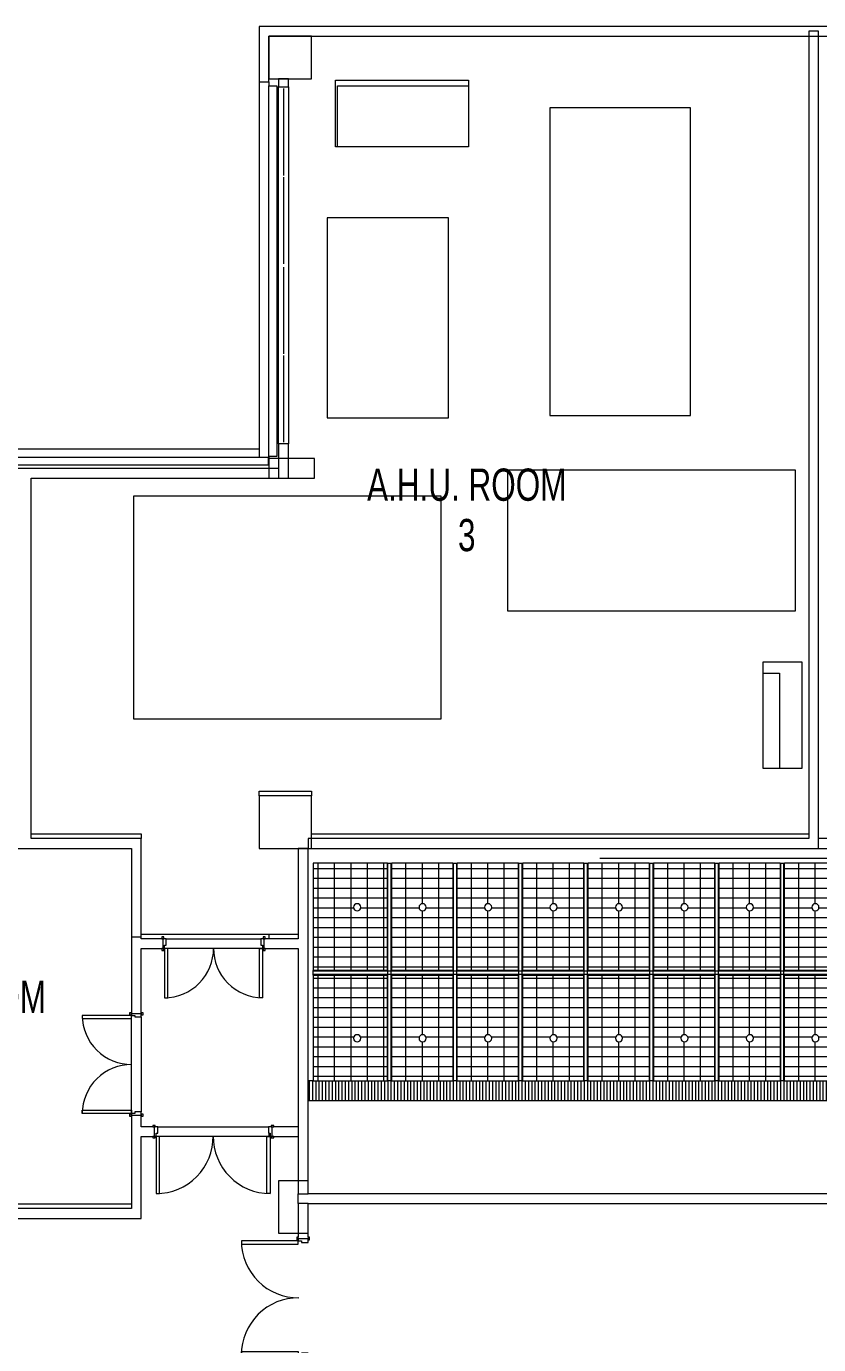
# Model space of a CAD drawing. Header units: millimetres. Extents: x 35540 to 832230, y -10956 to 416550.
# Drawn here: x 208280 to 220385, y 32030 to 52157 of the extents above; entities that cross this region are included whole.
import ezdxf

# ---------------------------------------------------------------- set-up
doc = ezdxf.new("R2010")
doc.units = ezdxf.units.MM
for name, color, linetype, lineweight in [('A-AREA-IDEN', 2, 'Continuous', 15), ('A-CLNG', 13, 'Continuous', 5), ('A-CLNG-PATT', 13, 'Continuous', 5), ('A-DOOR', 31, 'Continuous', 5), ('A-DOOR-FRAM', 31, 'Continuous', 15), ('A-FLOR', 192, 'Continuous', 5), ('A-GLAZ', 151, 'Continuous', 5), ('A-GLAZ-CURT', 52, 'Continuous', 5), ('A-GLAZ-CWMG', 51, 'Continuous', 5), ('A-WALL', 113, 'Continuous', 5), ('S-BEAM', 12, 'Continuous', 5), ('S-COLS', 52, 'Continuous', 5)]:
    doc.layers.add(name, color=color, linetype=linetype, lineweight=lineweight)
doc.styles.add('Arial_1', font='arial.ttf', dxfattribs={"width": 0.7, "height": 491.766467})

# ---------------------------------------------------------------- blocks, each defined once
blk = doc.blocks.new('DLN-Double Door__X04_ - _M34_ 1800 x 2000 _WH_-17144396-2_F U_F_A_')
at = {"layer": 'A-DOOR'}
for p, q in [((-820, -75), (-870, -75)), ((-870, -75), (-870, -945)), ((-820, -945), (-820, -75)), ((820, -75), (870, -75)), ((820, -945), (820, -75)), ((870, -75), (870, -945)), ((-870, -945), (-820, -945)), ((870, -945), (820, -945))]:
    blk.add_line(p, q, dxfattribs=at)
for centre, start, end in [((-870, -75), 270, 0.5), ((870, -75), 179.5, 270)]:
    blk.add_arc(centre, 870, start, end, dxfattribs=at)
at = {"layer": 'A-DOOR-FRAM'}
for p, q in [((-885, 95), (-925, 95)), ((-925, 95), (-925, 75)), ((-925, 75), (-885, 75)), ((-845, 75), (-900, 75)), ((-900, 75), (-900, -75)), ((-885, 75), (-885, 95)), ((-845, -25), (-845, 75)), ((845, 75), (845, -25)), ((900, 75), (845, 75)), ((925, 95), (885, 95)), ((885, 95), (885, 75)), ((885, 75), (925, 75)), ((900, -75), (900, 75)), ((925, 75), (925, 95)), ((-885, -75), (-925, -75)), ((-925, -75), (-925, -95)), ((-925, -95), (-885, -95)), ((-900, -75), (-870, -75)), ((-885, -95), (-885, -75)), ((-870, -75), (-870, -25)), ((-870, -25), (-845, -25)), ((845, -25), (870, -25)), ((870, -25), (870, -75)), ((870, -75), (900, -75)), ((925, -75), (885, -75)), ((885, -75), (885, -95)), ((885, -95), (925, -95)), ((925, -95), (925, -75))]:
    blk.add_line(p, q, dxfattribs=at)
blk = doc.blocks.new('Rectangular Mullion - DLN_40 x 120mm _WD_-16432442-2_F U_F_A_')
at = {"layer": 'A-GLAZ-CWMG'}
for p, q in [((51887, 45460), (51887, 45580)), ((51887, 45580), (63281, 45580)), ((63281, 45580), (63281, 45460)), ((63281, 45460), (51887, 45460))]:
    blk.add_line(p, q, dxfattribs=at)
blk = doc.blocks.new('DLN-Double Door__X07_ - _M28x_1500 x 2000 _WH_-16661597-2_F U_F_A_')
at = {"layer": 'A-DOOR'}
for p, q in [((-700, -75), (-750, -75)), ((-750, -75), (-750, -825)), ((-700, -825), (-700, -75)), ((700, -75), (750, -75)), ((700, -825), (700, -75)), ((750, -75), (750, -825)), ((-750, -825), (-700, -825)), ((750, -825), (700, -825))]:
    blk.add_line(p, q, dxfattribs=at)
for centre, start, end in [((-750, -75), 270, 0.5), ((750, -75), 179.5, 270)]:
    blk.add_arc(centre, 750, start, end, dxfattribs=at)
at = {"layer": 'A-DOOR-FRAM'}
for p, q in [((-760, 105), (-790, 105)), ((-790, 105), (-790, 75)), ((-790, 75), (-760, 75)), ((-725, 75), (-775, 75)), ((-775, 75), (-775, -75)), ((-760, 75), (-760, 105)), ((-725, -25), (-725, 75)), ((725, 75), (725, -25)), ((775, 75), (725, 75)), ((790, 105), (760, 105)), ((760, 105), (760, 75)), ((760, 75), (790, 75)), ((775, -75), (775, 75)), ((790, 75), (790, 105)), ((-760, -75), (-790, -75)), ((-790, -75), (-790, -105)), ((-790, -105), (-760, -105)), ((-775, -75), (-750, -75)), ((-760, -105), (-760, -75)), ((-750, -75), (-750, -25)), ((-750, -25), (-725, -25)), ((725, -25), (750, -25)), ((750, -25), (750, -75)), ((750, -75), (775, -75)), ((790, -75), (760, -75)), ((760, -75), (760, -105)), ((760, -105), (790, -105)), ((790, -105), (790, -75))]:
    blk.add_line(p, q, dxfattribs=at)
blk = doc.blocks.new('DLN_Louvre - 1375x2500 _WH_ ML10-18922121-2_F U_F_A_')
at = {"layer": 'A-GLAZ'}
blk.add_line((-662.5, 0), (662.5, 0), dxfattribs=at)
blk = doc.blocks.new('Rectangular Mullion - DLN_40 x 120mm _WD_-16432438-2_F U_F_A_')
at = {"layer": 'A-GLAZ-CWMG'}
for p, q in [((63289, 51249), (63409, 51249)), ((63289, 45590), (63289, 51249)), ((63409, 51249), (63409, 45590)), ((63409, 45590), (63289, 45590))]:
    blk.add_line(p, q, dxfattribs=at)
blk = doc.blocks.new('System Panel - C4 Expanded Metal Mesh-14905063-2_F U_F_A_')
at = {"layer": 'A-GLAZ-CURT'}
h = blk.add_hatch(dxfattribs=at)
h.set_pattern_fill('FP_66', color=256, style=0, pattern_type=2)
h.set_pattern_definition([(0, (213240.12, 38549.99), (0, 150), []), (90, (213240.12, 38549.99), (-250, 2e-14), [])])
h.paths.add_polyline_path([(65035, 37742), (65099, 37742), (65099, 39382), (63964, 39382), (63964, 37742), (64730, 37742)], flags=0)
h.paths.add_polyline_path([(64639, 38652), (64612, 38660), (64592, 38680), (64584, 38707), (64592, 38735), (64612, 38755), (64639, 38762), (64667, 38755), (64687, 38735), (64694, 38707), (64687, 38680), (64667, 38660), (64654, 38654)], flags=0)
for p, q in [((65101, 39382), (63964, 39382)), ((63964, 39382), (63964, 37741))]:
    blk.add_line(p, q, dxfattribs=at)
for start, end in [(360, 180), (180, 360)]:
    blk.add_arc((64639, 38707), 55, start, end, dxfattribs=at)
blk = doc.blocks.new('System Panel - C4 Expanded Metal Mesh-14905062-2_F U_F_A_')
at = {"layer": 'A-GLAZ-CURT'}
h = blk.add_hatch(dxfattribs=at)
h.set_pattern_fill('FP_67', color=256, style=0, pattern_type=2)
h.set_pattern_definition([(0, (214330.12, 38549.99), (0, 150), []), (90, (214330.12, 38549.99), (-250, 2e-14), [])])
h.paths.add_polyline_path([(65169, 37742), (66099, 37742), (66099, 39382), (65169, 39382), (65169, 37764)], flags=0)
h.paths.add_polyline_path([(65639, 38652), (65612, 38660), (65592, 38680), (65584, 38707), (65592, 38735), (65612, 38755), (65639, 38762), (65667, 38755), (65687, 38735), (65694, 38707), (65687, 38680), (65667, 38660), (65645, 38653)], flags=0)
blk.add_line((66101, 39382), (65168, 39382), dxfattribs=at)
for start, end in [(0, 180), (180, 360)]:
    blk.add_arc((65639, 38707), 55, start, end, dxfattribs=at)
blk = doc.blocks.new('System Panel - C4 Expanded Metal Mesh-14905065-2_F U_F_A_')
at = {"layer": 'A-GLAZ-CURT'}
h = blk.add_hatch(dxfattribs=at)
h.set_pattern_fill('FP_68', color=256, style=0, pattern_type=2)
h.set_pattern_definition([(0, (216329.99, 38549.99), (0, 150), []), (90, (216329.99, 38549.99), (-250, 2e-14), [])])
h.paths.add_polyline_path([(68085, 37742), (68099, 37742), (68099, 39382), (67169, 39382), (67170, 37742), (67780, 37742)], flags=0)
h.paths.add_polyline_path([(67639, 38652), (67612, 38660), (67592, 38680), (67584, 38707), (67592, 38735), (67612, 38755), (67639, 38762), (67667, 38755), (67687, 38735), (67694, 38707), (67687, 38680), (67667, 38660), (67654, 38654)], flags=0)
blk.add_line((68101, 39382), (67170, 39382), dxfattribs=at)
for start, end in [(360, 180), (180, 360)]:
    blk.add_arc((67639, 38707), 55, start, end, dxfattribs=at)
blk = doc.blocks.new('System Panel - C4 Expanded Metal Mesh-14905066-2_F U_F_A_')
at = {"layer": 'A-GLAZ-CURT'}
h = blk.add_hatch(dxfattribs=at)
h.set_pattern_fill('FP_69', color=256, style=0, pattern_type=2)
h.set_pattern_definition([(0, (217329.85, 38549.99), (0, 150), []), (90, (217329.85, 38549.99), (-250, 2e-14), [])])
h.paths.add_polyline_path([(68169, 37742), (69099, 37742), (69099, 39382), (68169, 39382), (68169, 37765)], flags=0)
h.paths.add_polyline_path([(68639, 38652), (68612, 38660), (68592, 38680), (68584, 38707), (68592, 38735), (68612, 38755), (68639, 38762), (68667, 38755), (68687, 38735), (68694, 38707), (68687, 38680), (68667, 38660), (68654, 38654)], flags=0)
blk.add_line((69101, 39382), (68168, 39382), dxfattribs=at)
for start, end in [(360, 180), (180, 360)]:
    blk.add_arc((68639, 38707), 55, start, end, dxfattribs=at)
blk = doc.blocks.new('Ceilings 7 - Ceilings 7-14168870-2_F U_F_A_')
at = {"layer": 'A-CLNG'}
for p, q in [((65099, 39382), (65099, 37732)), ((65099, 39382), (65101, 39382)), ((65101, 39382), (65109, 39382)), ((65109, 39382), (65159, 39382)), ((65109, 36057), (65109, 39382)), ((65159, 39382), (65168, 39382)), ((65159, 36057), (65159, 39382)), ((65168, 39382), (65169, 39382)), ((65169, 37732), (65169, 39382)), ((66099, 39382), (66099, 37732)), ((66099, 39382), (66101, 39382)), ((66101, 39382), (66109, 39382)), ((66109, 39382), (66159, 39382)), ((66109, 36057), (66109, 39382)), ((66159, 39382), (66168, 39382)), ((66159, 36057), (66159, 39382)), ((66168, 39382), (66169, 39382)), ((66169, 37732), (66169, 39382)), ((67099, 39382), (67099, 37732)), ((67099, 39382), (67101, 39382)), ((67101, 39382), (67109, 39382)), ((67109, 39382), (67159, 39382)), ((67109, 36057), (67109, 39382)), ((67159, 39382), (67168, 39382)), ((67159, 36057), (67159, 39382)), ((67168, 39382), (67169, 39382)), ((67169, 37732), (67169, 39382)), ((68099, 39382), (68099, 37732)), ((68099, 39382), (68101, 39382)), ((68101, 39382), (68109, 39382)), ((68109, 39382), (68159, 39382)), ((68109, 36057), (68109, 39382)), ((68159, 39382), (68168, 39382)), ((68159, 36057), (68159, 39382)), ((68168, 39382), (68169, 39382)), ((68169, 37732), (68169, 39382)), ((69099, 39382), (69099, 37732)), ((69099, 39382), (69101, 39382)), ((69101, 39382), (69109, 39382)), ((69109, 39382), (69159, 39382)), ((69109, 36057), (69109, 39382)), ((69159, 39382), (69168, 39382)), ((69159, 36057), (69159, 39382)), ((69168, 39382), (69169, 39382)), ((69169, 37732), (69169, 39382)), ((70099, 39382), (70099, 37732)), ((70099, 39382), (70101, 39382)), ((70101, 39382), (70109, 39382)), ((70109, 39382), (70159, 39382)), ((70109, 36057), (70109, 39382)), ((70159, 39382), (70168, 39382)), ((70159, 36057), (70159, 39382)), ((70168, 39382), (70169, 39382)), ((70169, 37732), (70169, 39382)), ((71099, 39382), (71099, 37732)), ((71099, 39382), (71101, 39382)), ((71101, 39382), (71109, 39382)), ((71109, 39382), (71159, 39382)), ((71109, 36057), (71109, 39382)), ((71159, 39382), (71168, 39382)), ((71159, 36057), (71159, 39382)), ((71168, 39382), (71169, 39382)), ((71169, 37732), (71169, 39382)), ((72099, 39382), (72099, 37732)), ((72099, 39382), (72101, 39382)), ((72101, 39382), (72109, 39382)), ((72109, 39382), (72159, 39382)), ((72109, 36057), (72109, 39382)), ((72159, 39382), (72168, 39382)), ((72159, 36057), (72159, 39382)), ((72168, 39382), (72169, 39382)), ((72169, 37732), (72169, 39382)), ((73099, 39382), (73099, 37732)), ((73099, 39382), (73101, 39382)), ((73101, 39382), (73109, 39382)), ((73109, 39382), (73159, 39382)), ((73109, 36057), (73109, 39382)), ((73159, 39382), (73168, 39382)), ((73159, 36057), (73159, 39382)), ((73168, 39382), (73169, 39382)), ((73169, 37732), (73169, 39382)), ((74099, 39382), (74099, 37732)), ((74099, 39382), (74101, 39382)), ((74101, 39382), (74109, 39382)), ((74109, 39382), (74159, 39382)), ((74109, 36057), (74109, 39382)), ((74159, 39382), (74168, 39382)), ((74159, 36057), (74159, 39382)), ((74168, 39382), (74169, 39382)), ((74169, 37732), (74169, 39382)), ((75099, 39382), (75099, 37732)), ((75099, 39382), (75101, 39382)), ((75101, 39382), (75109, 39382)), ((75109, 39382), (75159, 39382)), ((75109, 36057), (75109, 39382)), ((75159, 39382), (75168, 39382)), ((75159, 36057), (75159, 39382)), ((75168, 39382), (75169, 39382)), ((75169, 36057), (75169, 39382)), ((76099, 39382), (76099, 37857)), ((76099, 39382), (76099, 39382)), ((76099, 39382), (76101, 39382)), ((76101, 39382), (76109, 39382)), ((76109, 39382), (76159, 39382)), ((76109, 37857), (76109, 39382)), ((76159, 39382), (76168, 39382)), ((76159, 37857), (76159, 39382)), ((76168, 39382), (76169, 39382)), ((76169, 37857), (76169, 39382)), ((76169, 39382), (76169, 39382)), ((77099, 39382), (77099, 37857)), ((77099, 39382), (77099, 39382)), ((77099, 39382), (77101, 39382)), ((77101, 39382), (77109, 39382)), ((77109, 39382), (77159, 39382)), ((77109, 37857), (77109, 39382)), ((77159, 39382), (77168, 39382)), ((77159, 37857), (77159, 39382)), ((77168, 39382), (77169, 39382)), ((77169, 37857), (77169, 39382)), ((77169, 39382), (77169, 39382)), ((78099, 39382), (78099, 37857)), ((78099, 39382), (78099, 39382)), ((78099, 39382), (78101, 39382)), ((78101, 39382), (78109, 39382)), ((78109, 39382), (78159, 39382)), ((78109, 37857), (78109, 39382)), ((78159, 39382), (78168, 39382)), ((78159, 37857), (78159, 39382)), ((78168, 39382), (78169, 39382)), ((78169, 37857), (78169, 39382)), ((78169, 39382), (78169, 39382)), ((79099, 39382), (79099, 37857)), ((79099, 39382), (79099, 39382)), ((79099, 39382), (79101, 39382)), ((79101, 39382), (79109, 39382)), ((79109, 39382), (79159, 39382)), ((79109, 37857), (79109, 39382)), ((79159, 39382), (79168, 39382)), ((79159, 37857), (79159, 39382)), ((79168, 39382), (79169, 39382)), ((79169, 37857), (79169, 39382)), ((79169, 39382), (79169, 39382)), ((80099, 39382), (80099, 37857)), ((80099, 39382), (80099, 39382)), ((80099, 39382), (80101, 39382)), ((80101, 39382), (80109, 39382)), ((80109, 39382), (80159, 39382)), ((80109, 37857), (80109, 39382)), ((80159, 39382), (80168, 39382)), ((80159, 37857), (80159, 39382)), ((80168, 39382), (80169, 39382)), ((80169, 37857), (80169, 39382)), ((80169, 39382), (80169, 39382)), ((81099, 39382), (81099, 37857)), ((81099, 39382), (81099, 39382)), ((81099, 39382), (81101, 39382)), ((81101, 39382), (81109, 39382)), ((81109, 39382), (81159, 39382)), ((81109, 37857), (81109, 39382)), ((81159, 39382), (81168, 39382)), ((81159, 37857), (81159, 39382)), ((81168, 39382), (81169, 39382)), ((81169, 37857), (81169, 39382)), ((81169, 39382), (81169, 39382)), ((82099, 39382), (82099, 37857)), ((82099, 39382), (82099, 39382)), ((82099, 39382), (82101, 39382)), ((82101, 39382), (82109, 39382)), ((82109, 39382), (82159, 39382)), ((82109, 37857), (82109, 39382)), ((82159, 39382), (82168, 39382)), ((82159, 37857), (82159, 39382)), ((82168, 39382), (82169, 39382)), ((82169, 37857), (82169, 39382)), ((82169, 39382), (82169, 39382)), ((83099, 39382), (83099, 37857)), ((83099, 39382), (83099, 39382)), ((83099, 39382), (83101, 39382)), ((83101, 39382), (83109, 39382)), ((83109, 39382), (83159, 39382)), ((83109, 37857), (83109, 39382)), ((83159, 39382), (83168, 39382)), ((83159, 37857), (83159, 39382)), ((83168, 39382), (83169, 39382)), ((83169, 37857), (83169, 39382)), ((83169, 39382), (83169, 39382)), ((84099, 39382), (84099, 37857)), ((84099, 39382), (84099, 39382)), ((84099, 39382), (84101, 39382)), ((84101, 39382), (84109, 39382)), ((84109, 39382), (84159, 39382)), ((84109, 37857), (84109, 39382)), ((84159, 39382), (84168, 39382)), ((84159, 37857), (84159, 39382)), ((84168, 39382), (84169, 39382)), ((84169, 37857), (84169, 39382)), ((84169, 39382), (84169, 39382)), ((85099, 39382), (85099, 37857)), ((85099, 39382), (85099, 39382)), ((85099, 39382), (85101, 39382)), ((85101, 39382), (85109, 39382)), ((85109, 39382), (85159, 39382)), ((85109, 37857), (85109, 39382)), ((85159, 39382), (85168, 39382)), ((85159, 37857), (85159, 39382)), ((85168, 39382), (85169, 39382)), ((85169, 37857), (85169, 39382)), ((85169, 39382), (85169, 39382)), ((76101, 37857), (76099, 37857)), ((76099, 37857), (76099, 37857)), ((76109, 37857), (76101, 37857)), ((76159, 37857), (76109, 37857)), ((76168, 37857), (76159, 37857)), ((76169, 37857), (76168, 37857)), ((76169, 37857), (76169, 37857)), ((77101, 37857), (77099, 37857)), ((77099, 37857), (77099, 37857)), ((77109, 37857), (77101, 37857)), ((77159, 37857), (77109, 37857)), ((77168, 37857), (77159, 37857)), ((77169, 37857), (77168, 37857)), ((77169, 37857), (77169, 37857)), ((78101, 37857), (78099, 37857)), ((78099, 37857), (78099, 37857)), ((78109, 37857), (78101, 37857)), ((78159, 37857), (78109, 37857)), ((78168, 37857), (78159, 37857)), ((78169, 37857), (78168, 37857)), ((78169, 37857), (78169, 37857)), ((79101, 37857), (79099, 37857)), ((79099, 37857), (79099, 37857)), ((79109, 37857), (79101, 37857)), ((79159, 37857), (79109, 37857)), ((79168, 37857), (79159, 37857)), ((79169, 37857), (79168, 37857)), ((79169, 37857), (79169, 37857)), ((80101, 37857), (80099, 37857)), ((80099, 37857), (80099, 37857)), ((80109, 37857), (80101, 37857)), ((80159, 37857), (80109, 37857)), ((80168, 37857), (80159, 37857)), ((80169, 37857), (80168, 37857)), ((80169, 37857), (80169, 37857)), ((81101, 37857), (81099, 37857)), ((81099, 37857), (81099, 37857)), ((81109, 37857), (81101, 37857)), ((81159, 37857), (81109, 37857)), ((81168, 37857), (81159, 37857)), ((81169, 37857), (81168, 37857)), ((81169, 37857), (81169, 37857)), ((82101, 37857), (82099, 37857)), ((82099, 37857), (82099, 37857)), ((82109, 37857), (82101, 37857)), ((82159, 37857), (82109, 37857)), ((82168, 37857), (82159, 37857)), ((82169, 37857), (82168, 37857)), ((82169, 37857), (82169, 37857)), ((83101, 37857), (83099, 37857)), ((83099, 37857), (83099, 37857)), ((83109, 37857), (83101, 37857)), ((83159, 37857), (83109, 37857)), ((83168, 37857), (83159, 37857)), ((83169, 37857), (83168, 37857)), ((83169, 37857), (83169, 37857)), ((84101, 37857), (84099, 37857)), ((84099, 37857), (84099, 37857)), ((84109, 37857), (84101, 37857)), ((84159, 37857), (84109, 37857)), ((84168, 37857), (84159, 37857)), ((84169, 37857), (84168, 37857)), ((84169, 37857), (84169, 37857)), ((85101, 37857), (85099, 37857)), ((85099, 37857), (85099, 37857)), ((85109, 37857), (85101, 37857)), ((85159, 37857), (85109, 37857)), ((85168, 37857), (85159, 37857)), ((85169, 37857), (85168, 37857)), ((85169, 37857), (85169, 37857)), ((65109, 37742), (63964, 37742)), ((63964, 37741), (63964, 37742)), ((63964, 37732), (63964, 37741)), ((63964, 37682), (63964, 37732)), ((75124, 37732), (63964, 37732)), ((63964, 37674), (63964, 37682)), ((75124, 37682), (63964, 37682)), ((63964, 37672), (63964, 37674)), ((63964, 37672), (65109, 37672)), ((65099, 37682), (65099, 36057)), ((66109, 37742), (65159, 37742)), ((65159, 37672), (66109, 37672)), ((65169, 36057), (65169, 37682)), ((66099, 37682), (66099, 36057)), ((67109, 37742), (66159, 37742)), ((66159, 37672), (67109, 37672)), ((66169, 36057), (66169, 37682)), ((67099, 37682), (67099, 36057)), ((68109, 37742), (67159, 37742)), ((67159, 37672), (68109, 37672)), ((67169, 36057), (67169, 37682)), ((68099, 37682), (68099, 36057)), ((69109, 37742), (68159, 37742)), ((68159, 37672), (69109, 37672)), ((68169, 36057), (68169, 37682)), ((69099, 37682), (69099, 36057)), ((70109, 37742), (69159, 37742)), ((69159, 37672), (70109, 37672)), ((69169, 36057), (69169, 37682)), ((70099, 37682), (70099, 36057)), ((71109, 37742), (70159, 37742)), ((70159, 37672), (71109, 37672)), ((70169, 36057), (70169, 37682)), ((71099, 37682), (71099, 36057)), ((72109, 37742), (71159, 37742)), ((71159, 37672), (72109, 37672)), ((71169, 36057), (71169, 37682)), ((72099, 37682), (72099, 36057)), ((73109, 37742), (72159, 37742)), ((72159, 37672), (73109, 37672)), ((72169, 36057), (72169, 37682)), ((73099, 37682), (73099, 36057)), ((74109, 37742), (73159, 37742)), ((73159, 37672), (74109, 37672)), ((73169, 36057), (73169, 37682)), ((74099, 37682), (74099, 36057)), ((75109, 37742), (74159, 37742)), ((74159, 37672), (75109, 37672)), ((74169, 36057), (74169, 37682)), ((75099, 37682), (75099, 36057)), ((75124, 37732), (75124, 37682)), ((76099, 37557), (76099, 36057)), ((76099, 37557), (76099, 37557)), ((76099, 37557), (76101, 37557)), ((76101, 37557), (76109, 37557)), ((76109, 37557), (76159, 37557)), ((76109, 36057), (76109, 37557)), ((76159, 37557), (76168, 37557)), ((76159, 36057), (76159, 37557)), ((76168, 37557), (76169, 37557)), ((76169, 36057), (76169, 37557)), ((76169, 37557), (76169, 37557)), ((77099, 37557), (77099, 36057)), ((77099, 37557), (77099, 37557)), ((77099, 37557), (77101, 37557)), ((77101, 37557), (77109, 37557)), ((77109, 37557), (77159, 37557)), ((77109, 36057), (77109, 37557)), ((77159, 37557), (77168, 37557)), ((77159, 36057), (77159, 37557)), ((77168, 37557), (77169, 37557)), ((77169, 36057), (77169, 37557)), ((77169, 37557), (77169, 37557)), ((78099, 37557), (78099, 36057)), ((78099, 37557), (78099, 37557)), ((78099, 37557), (78101, 37557)), ((78101, 37557), (78109, 37557)), ((78109, 37557), (78159, 37557)), ((78109, 36057), (78109, 37557)), ((78159, 37557), (78168, 37557)), ((78159, 36057), (78159, 37557)), ((78168, 37557), (78169, 37557)), ((78169, 36057), (78169, 37557)), ((78169, 37557), (78169, 37557)), ((79099, 37557), (79099, 36057)), ((79099, 37557), (79099, 37557)), ((79099, 37557), (79101, 37557)), ((79101, 37557), (79109, 37557)), ((79109, 37557), (79159, 37557)), ((79109, 36057), (79109, 37557)), ((79159, 37557), (79168, 37557)), ((79159, 36057), (79159, 37557)), ((79168, 37557), (79169, 37557)), ((79169, 36057), (79169, 37557)), ((79169, 37557), (79169, 37557)), ((80099, 37557), (80099, 36057)), ((80099, 37557), (80099, 37557)), ((80099, 37557), (80101, 37557)), ((80101, 37557), (80109, 37557)), ((80109, 37557), (80159, 37557)), ((80109, 36057), (80109, 37557)), ((80159, 37557), (80168, 37557)), ((80159, 36057), (80159, 37557)), ((80168, 37557), (80169, 37557)), ((80169, 36057), (80169, 37557)), ((80169, 37557), (80169, 37557)), ((81099, 37557), (81099, 36057)), ((81099, 37557), (81099, 37557)), ((81099, 37557), (81101, 37557)), ((81101, 37557), (81109, 37557)), ((81109, 37557), (81159, 37557)), ((81109, 36057), (81109, 37557)), ((81159, 37557), (81168, 37557)), ((81159, 36057), (81159, 37557)), ((81168, 37557), (81169, 37557)), ((81169, 36057), (81169, 37557)), ((81169, 37557), (81169, 37557)), ((82099, 37557), (82099, 36057)), ((82099, 37557), (82099, 37557)), ((82099, 37557), (82101, 37557)), ((82101, 37557), (82109, 37557)), ((82109, 37557), (82159, 37557)), ((82109, 36057), (82109, 37557)), ((82159, 37557), (82168, 37557)), ((82159, 36057), (82159, 37557)), ((82168, 37557), (82169, 37557)), ((82169, 36057), (82169, 37557)), ((82169, 37557), (82169, 37557)), ((83099, 37557), (83099, 36057)), ((83099, 37557), (83099, 37557)), ((83099, 37557), (83101, 37557)), ((83101, 37557), (83109, 37557)), ((83109, 37557), (83159, 37557)), ((83109, 36057), (83109, 37557)), ((83159, 37557), (83168, 37557)), ((83159, 36057), (83159, 37557)), ((83168, 37557), (83169, 37557)), ((83169, 36057), (83169, 37557)), ((83169, 37557), (83169, 37557)), ((84099, 37557), (84099, 35767)), ((84099, 37557), (84099, 37557)), ((84099, 37557), (84101, 37557)), ((84101, 37557), (84109, 37557)), ((84109, 37557), (84159, 37557)), ((84109, 35767), (84109, 37557)), ((84159, 37557), (84168, 37557)), ((84159, 35767), (84159, 37557)), ((84168, 37557), (84169, 37557)), ((84169, 35782), (84169, 37557)), ((84169, 37557), (84169, 37557)), ((85099, 37557), (85099, 35782)), ((85099, 37557), (85101, 37557)), ((85101, 37557), (85109, 37557)), ((85109, 37557), (85159, 37557)), ((85109, 34407), (85109, 37557)), ((85159, 37557), (85168, 37557)), ((85159, 34407), (85159, 37557)), ((85168, 37557), (85169, 37557)), ((85169, 35782), (85169, 37557)), ((65101, 36057), (65099, 36057)), ((65109, 36057), (65101, 36057)), ((65159, 36057), (65109, 36057)), ((65168, 36057), (65159, 36057)), ((65169, 36057), (65168, 36057)), ((66101, 36057), (66099, 36057)), ((66109, 36057), (66101, 36057)), ((66159, 36057), (66109, 36057)), ((66168, 36057), (66159, 36057)), ((66169, 36057), (66168, 36057)), ((67101, 36057), (67099, 36057)), ((67109, 36057), (67101, 36057)), ((67159, 36057), (67109, 36057)), ((67168, 36057), (67159, 36057)), ((67169, 36057), (67168, 36057)), ((68101, 36057), (68099, 36057)), ((68109, 36057), (68101, 36057)), ((68159, 36057), (68109, 36057)), ((68168, 36057), (68159, 36057)), ((68169, 36057), (68168, 36057)), ((69101, 36057), (69099, 36057)), ((69109, 36057), (69101, 36057)), ((69159, 36057), (69109, 36057)), ((69168, 36057), (69159, 36057)), ((69169, 36057), (69168, 36057)), ((70101, 36057), (70099, 36057)), ((70109, 36057), (70101, 36057)), ((70159, 36057), (70109, 36057)), ((70168, 36057), (70159, 36057)), ((70169, 36057), (70168, 36057)), ((71101, 36057), (71099, 36057)), ((71109, 36057), (71101, 36057)), ((71159, 36057), (71109, 36057)), ((71168, 36057), (71159, 36057)), ((71169, 36057), (71168, 36057)), ((72101, 36057), (72099, 36057)), ((72109, 36057), (72101, 36057)), ((72159, 36057), (72109, 36057)), ((72168, 36057), (72159, 36057)), ((72169, 36057), (72168, 36057)), ((73101, 36057), (73099, 36057)), ((73109, 36057), (73101, 36057)), ((73159, 36057), (73109, 36057)), ((73168, 36057), (73159, 36057)), ((73169, 36057), (73168, 36057)), ((74101, 36057), (74099, 36057)), ((74109, 36057), (74101, 36057)), ((74159, 36057), (74109, 36057)), ((74168, 36057), (74159, 36057)), ((74169, 36057), (74168, 36057)), ((75101, 36057), (75099, 36057)), ((75109, 36057), (75101, 36057)), ((75159, 36057), (75109, 36057)), ((75168, 36057), (75159, 36057)), ((75169, 36057), (75168, 36057)), ((76101, 36057), (76099, 36057)), ((76099, 36057), (76099, 36057)), ((76109, 36057), (76101, 36057)), ((76159, 36057), (76109, 36057)), ((76168, 36057), (76159, 36057)), ((76169, 36057), (76168, 36057)), ((76169, 36057), (76169, 36057)), ((77101, 36057), (77099, 36057)), ((77099, 36057), (77099, 36057)), ((77109, 36057), (77101, 36057)), ((77159, 36057), (77109, 36057)), ((77168, 36057), (77159, 36057)), ((77169, 36057), (77168, 36057)), ((77169, 36057), (77169, 36057)), ((78101, 36057), (78099, 36057)), ((78099, 36057), (78099, 36057)), ((78109, 36057), (78101, 36057)), ((78159, 36057), (78109, 36057)), ((78168, 36057), (78159, 36057)), ((78169, 36057), (78168, 36057)), ((78169, 36057), (78169, 36057)), ((79101, 36057), (79099, 36057)), ((79099, 36057), (79099, 36057)), ((79109, 36057), (79101, 36057)), ((79159, 36057), (79109, 36057)), ((79168, 36057), (79159, 36057)), ((79169, 36057), (79168, 36057)), ((79169, 36057), (79169, 36057)), ((80101, 36057), (80099, 36057)), ((80099, 36057), (80099, 36057)), ((80109, 36057), (80101, 36057)), ((80159, 36057), (80109, 36057)), ((80168, 36057), (80159, 36057)), ((80169, 36057), (80168, 36057)), ((80169, 36057), (80169, 36057)), ((81101, 36057), (81099, 36057)), ((81099, 36057), (81099, 36057)), ((81109, 36057), (81101, 36057)), ((81159, 36057), (81109, 36057)), ((81168, 36057), (81159, 36057)), ((81169, 36057), (81168, 36057)), ((81169, 36057), (81169, 36057)), ((82101, 36057), (82099, 36057)), ((82099, 36057), (82099, 36057)), ((82109, 36057), (82101, 36057)), ((82159, 36057), (82109, 36057)), ((82168, 36057), (82159, 36057)), ((82169, 36057), (82168, 36057)), ((82169, 36057), (82169, 36057)), ((83101, 36057), (83099, 36057)), ((83099, 36057), (83099, 36057)), ((83109, 36057), (83101, 36057)), ((83159, 36057), (83109, 36057)), ((83168, 36057), (83159, 36057)), ((83169, 36057), (83168, 36057)), ((83169, 36057), (83169, 36057)), ((84101, 35767), (84099, 35767)), ((84099, 35767), (84099, 35767)), ((84109, 35767), (84101, 35767)), ((84159, 35767), (84109, 35767)), ((84144, 35732), (84144, 35782)), ((86439, 35782), (84144, 35782)), ((84144, 35724), (84144, 35732)), ((86439, 35732), (84144, 35732)), ((84144, 35722), (84144, 35724)), ((84144, 35723), (84144, 35722)), ((84144, 35722), (85109, 35722)), ((85109, 35792), (84159, 35792)), ((85099, 35732), (85099, 34407)), ((86439, 35792), (85159, 35792)), ((85159, 35722), (86439, 35722)), ((85169, 34407), (85169, 35732)), ((86439, 35792), (86439, 35792)), ((86439, 35792), (86439, 35791)), ((86439, 35791), (86439, 35782)), ((86439, 35782), (86439, 35732)), ((86439, 35732), (86439, 35724)), ((86439, 35724), (86439, 35722)), ((86439, 35722), (86439, 35723)), ((85101, 34407), (85099, 34407)), ((85109, 34407), (85101, 34407)), ((85159, 34407), (85109, 34407)), ((85168, 34407), (85159, 34407)), ((85169, 34407), (85168, 34407))]:
    blk.add_line(p, q, dxfattribs=at)
blk = doc.blocks.new('System Panel - C4 Expanded Metal Mesh-16966420-2_F U_F_A_')
at = {"layer": 'A-GLAZ-CURT'}
h = blk.add_hatch(dxfattribs=at)
h.set_pattern_fill('FP_74', color=256, style=0, pattern_type=2)
h.set_pattern_definition([(0, (213240.12, 36877.49), (0, 150), []), (90, (213240.12, 36877.49), (-250, 2e-14), [])])
h.paths.add_polyline_path([(64692, 36057), (65099, 36057), (65099, 37672), (63964, 37672), (63964, 36057), (64586, 36057)], flags=0)
h.paths.add_polyline_path([(64639, 36652), (64612, 36660), (64592, 36680), (64584, 36707), (64592, 36735), (64612, 36755), (64639, 36762), (64667, 36755), (64687, 36735), (64694, 36707), (64687, 36680), (64667, 36660), (64654, 36654)], flags=0)
for p, q in [((63964, 37674), (63964, 36057)), ((63964, 36057), (65101, 36057))]:
    blk.add_line(p, q, dxfattribs=at)
for start, end in [(0, 180), (180, 360)]:
    blk.add_arc((64639, 36707), 55, start, end, dxfattribs=at)
blk = doc.blocks.new('System Panel - C4 Expanded Metal Mesh-16966422-2_F U_F_A_')
at = {"layer": 'A-GLAZ-CURT'}
h = blk.add_hatch(dxfattribs=at)
h.set_pattern_fill('FP_75', color=256, style=0, pattern_type=2)
h.set_pattern_definition([(0, (214330.12, 36877.49), (0, 150), []), (90, (214330.12, 36877.49), (-250, 2e-14), [])])
h.paths.add_polyline_path([(65950, 36057), (66099, 36057), (66099, 37672), (65169, 37672), (65169, 36057), (65645, 36057)], flags=0)
h.paths.add_polyline_path([(65639, 36652), (65612, 36660), (65592, 36680), (65584, 36707), (65592, 36735), (65612, 36755), (65639, 36762), (65667, 36755), (65687, 36735), (65694, 36707), (65687, 36680), (65667, 36660), (65645, 36653)], flags=0)
blk.add_line((65168, 36057), (66101, 36057), dxfattribs=at)
for start, end in [(0, 180), (180, 360)]:
    blk.add_arc((65639, 36707), 55, start, end, dxfattribs=at)
blk = doc.blocks.new('System Panel - C4 Expanded Metal Mesh-16966423-2_F U_F_A_')
at = {"layer": 'A-GLAZ-CURT'}
h = blk.add_hatch(dxfattribs=at)
h.set_pattern_fill('FP_76', color=256, style=0, pattern_type=2)
h.set_pattern_definition([(0, (216329.99, 36877.49), (0, 150), []), (90, (216329.99, 36877.49), (-250, 2e-14), [])])
h.paths.add_polyline_path([(67475, 36057), (68099, 36057), (68099, 37672), (67169, 37672), (67170, 36057)], flags=0)
h.paths.add_polyline_path([(67639, 36652), (67612, 36660), (67592, 36680), (67584, 36707), (67592, 36735), (67612, 36755), (67639, 36762), (67667, 36755), (67687, 36735), (67694, 36707), (67687, 36680), (67667, 36660), (67654, 36654)], flags=0)
blk.add_line((67170, 36057), (68101, 36057), dxfattribs=at)
for start, end in [(0, 180), (180, 0)]:
    blk.add_arc((67639, 36707), 55, start, end, dxfattribs=at)
blk = doc.blocks.new('System Panel - C4 Expanded Metal Mesh-16966424-2_F U_F_A_')
at = {"layer": 'A-GLAZ-CURT'}
h = blk.add_hatch(dxfattribs=at)
h.set_pattern_fill('FP_77', color=256, style=0, pattern_type=2)
h.set_pattern_definition([(0, (217329.85, 36877.49), (0, 150), []), (90, (217329.85, 36877.49), (-250, 2e-14), [])])
h.paths.add_polyline_path([(68695, 36057), (69099, 36057), (69099, 37672), (68169, 37672), (68169, 36057), (68390, 36057)], flags=0)
h.paths.add_polyline_path([(68639, 36652), (68612, 36660), (68592, 36680), (68584, 36707), (68592, 36735), (68612, 36755), (68639, 36762), (68667, 36755), (68687, 36735), (68694, 36707), (68687, 36680), (68667, 36660), (68654, 36654)], flags=0)
blk.add_line((68168, 36057), (69101, 36057), dxfattribs=at)
for start, end in [(0, 180), (180, 0)]:
    blk.add_arc((68639, 36707), 55, start, end, dxfattribs=at)
blk = doc.blocks.new('DLN_Louvre - 1375x2500 _WH_ ML10-V71-2_F U_F_A_')
at = {"layer": 'A-GLAZ'}
blk.add_line((-662.5, 0), (662.5, 0), dxfattribs=at)

msp = doc.modelspace()

# ---------------------------------------------------------------- hatches: boundary and pattern name
at = {"layer": 'A-CLNG-PATT'}
h = msp.add_hatch(dxfattribs=at)
h.set_pattern_fill('FP_79', color=256, style=0, pattern_type=2)
h.set_pattern_definition([(270, (226756.34, 35207.485), (50, 3e-15), [])])
h.paths.add_polyline_path([(212585.1, 35757.5), (232814.9, 35757.5), (232809.9, 35767.5), (232794.9, 35767.5), (232794.9, 36057.5), (212585.1, 36057.5), (212585.1, 35978.9)], flags=0)

# ---------------------------------------------------------------- linework, layer by layer
at = {"layer": 'A-CLNG'}
for p, q in [((212660.1, 36057.5), (212585.1, 36057.5)), ((212585.1, 35757.5), (232814.9, 35757.5))]:
    msp.add_line(p, q, dxfattribs=at)
at = {"layer": 'A-FLOR'}
for p, q in [((213001.1, 50317.9), (213001.1, 51334.9)), ((213001.1, 51334.9), (215035.1, 51334.9)), ((215035.1, 51334.9), (215035.1, 50317.9)), ((213035.1, 51247.5), (215035.1, 51247.5)), ((213035.1, 50317.9), (213035.1, 51247.5)), ((218427.1, 50914.5), (216277.1, 50914.5)), ((216277.1, 50914.5), (216277.1, 46214.5)), ((218427.1, 46214.5), (218427.1, 50914.5)), ((215035.1, 50317.9), (213001.1, 50317.9)), ((214728.1, 49232), (212878.1, 49232)), ((212878.1, 49232), (212878.1, 46182)), ((214728.1, 46182), (214728.1, 49232)), ((212878.1, 46182), (214728.1, 46182)), ((216277.1, 46214.5), (218427.1, 46214.5)), ((220033.1, 45383.5), (215633.1, 45383.5)), ((215633.1, 45383.5), (215633.1, 43233.5)), ((220033.1, 43233.5), (220033.1, 45383.5)), ((214617.6, 44983.5), (209917.6, 44983.5)), ((209917.6, 44983.5), (209917.6, 41583.5)), ((214617.6, 41583.5), (214617.6, 44983.5)), ((215633.1, 43233.5), (220033.1, 43233.5)), ((219535.1, 42452.9), (220127.1, 42452.9)), ((219535.1, 40826.4), (219535.1, 42452.9)), ((219535.1, 42282.5), (219785.1, 42282.5)), ((219785.1, 42282.5), (219785.1, 40826.4)), ((220127.1, 42452.9), (220127.1, 40826.4)), ((209917.6, 41583.5), (214617.6, 41583.5)), ((220127.1, 40826.4), (219535.1, 40826.4)), ((211835.1, 40407.5), (211835.1, 40477.9)), ((211835.1, 40477.9), (212635.1, 40477.9)), ((212635.1, 40477.9), (212635.1, 40407.5)), ((208355.1, 39827.9), (210035.1, 39827.9)), ((210035.1, 39827.9), (210035.1, 39757.5)), ((212635.1, 39827.9), (220235.1, 39827.9)), ((210035.1, 38297.9), (212435.1, 38297.9)), ((211985.1, 38297.9), (211985.1, 38227.5)), ((210290.1, 35357.5), (211980.1, 35357.5)), ((211985.1, 35257.5), (211985.1, 35207.5)), ((212005.1, 35207.5), (210265.1, 35207.5)), ((204905.4, 34177.9), (209885.1, 34177.9))]:
    msp.add_line(p, q, dxfattribs=at)
at = {"layer": 'A-FLOR', "color": 253, "lineweight": 20}
for p, q in [((212585.1, 34532.5), (212135.1, 34532.5)), ((212135.1, 34532.5), (212135.1, 33732.5)), ((212585.1, 34332.5), (212585.1, 34532.5)), ((212585.1, 33732.5), (212585.1, 34182.5)), ((212135.1, 33732.5), (212585.1, 33732.5))]:
    msp.add_line(p, q, dxfattribs=at)
at = {"layer": 'A-FLOR', "color": 9}
for p, q in [((212435.1, 34182.5), (212435.1, 34332.5)), ((212435.1, 34332.5), (212585.1, 34332.5)), ((212585.1, 34182.5), (212435.1, 34182.5))]:
    msp.add_line(p, q, dxfattribs=at)
at = {"layer": 'A-WALL', "lineweight": 18}
for p, q in [((235135.1, 52157.5), (211835.1, 52157.5)), ((211835.1, 52157.5), (211835.1, 51311)), ((211985.1, 52007.5), (234985.1, 52007.5)), ((211985.1, 51311), (211985.1, 52007.5)), ((220235.1, 52082.5), (220235.1, 39757.5)), ((220385.1, 52082.5), (220235.1, 52082.5)), ((220385.1, 39607.5), (220385.1, 52082.5)), ((212285.1, 51357.5), (212135.1, 51357.5)), ((212135.1, 51357.5), (212135.1, 51232.5)), ((212285.1, 51232.5), (212285.1, 51357.5)), ((211835.1, 51311), (211985.1, 51311)), ((212135.1, 51232.5), (212285.1, 51232.5)), ((212285.1, 45782.5), (212135.1, 45782.5)), ((212135.1, 45782.5), (212135.1, 45257.5)), ((212285.1, 45257.5), (212285.1, 45782.5)), ((212135.1, 45407.5), (207970.1, 45407.5)), ((208355.1, 45257.5), (212285.1, 45257.5)), ((208355.1, 39757.5), (208355.1, 45257.5)), ((210035.1, 39757.5), (208355.1, 39757.5)), ((210035.1, 38227.5), (210035.1, 39757.5)), ((220235.1, 39757.5), (212585.1, 39757.5)), ((212585.1, 39757.5), (212585.1, 39607.5)), ((234985.1, 39757.5), (220385.1, 39757.5)), ((203785.1, 39607.5), (209885.1, 39607.5)), ((209885.1, 39607.5), (209885.1, 37097.5)), ((212435.1, 39607.5), (212435.1, 38227.5)), ((212585.1, 39607.5), (212435.1, 39607.5)), ((212585.1, 34332.5), (212585.1, 39607.5)), ((212585.1, 39607.5), (220385.1, 39607.5)), ((220385.1, 39607.5), (234985.1, 39607.5)), ((209885.1, 38257.5), (210035.1, 38257.5)), ((210350.1, 38227.5), (210035.1, 38227.5)), ((210035.1, 38077.5), (210350.1, 38077.5)), ((210035.1, 37097.5), (210035.1, 38077.5)), ((212435.1, 38227.5), (211930.1, 38227.5)), ((211930.1, 38077.5), (212435.1, 38077.5)), ((212435.1, 38077.5), (212435.1, 34332.5)), ((209885.1, 35517.5), (209885.1, 34107.5)), ((210035.1, 35357.5), (210035.1, 35517.5)), ((210210.1, 35357.5), (210035.1, 35357.5)), ((212435.1, 35357.5), (212060.1, 35357.5)), ((210035.1, 33957.5), (210035.1, 35207.5)), ((210035.1, 35207.5), (210210.1, 35207.5)), ((212060.1, 35207.5), (212435.1, 35207.5)), ((212435.1, 34332.5), (212585.1, 34332.5)), ((223885.1, 34332.5), (212585.1, 34332.5)), ((209885.1, 34107.5), (203350.1, 34107.5)), ((212435.1, 34182.5), (212435.1, 33670)), ((212585.1, 33670), (212585.1, 34182.5)), ((212585.1, 34182.5), (223885.1, 34182.5)), ((203350.1, 33957.5), (210035.1, 33957.5))]:
    msp.add_line(p, q, dxfattribs=at)
at = {"layer": 'A-WALL'}
for p, q in [((211835.1, 51311), (211835.1, 45580)), ((211985.1, 51311), (211985.1, 51249.5)), ((212135.1, 45782.5), (212135.1, 51232.5)), ((212285.1, 51232.5), (212285.1, 45782.5)), ((189335.1, 45707.5), (211835.1, 45707.5)), ((211977.1, 45557.5), (211985.1, 45557.5)), ((211985.1, 45590.5), (211985.1, 45557.5)), ((211890.1, 38077.5), (210390.1, 38077.5)), ((210415.1, 38227.5), (211865.1, 38227.5)), ((209885.1, 35557.5), (209885.1, 37057.5)), ((210035.1, 37032.5), (210035.1, 35582.5))]:
    msp.add_line(p, q, dxfattribs=at)
at = {"layer": 'S-BEAM'}
msp.add_line((217040.1, 39457.5), (235135.1, 39457.5), dxfattribs=at)
at = {"layer": 'S-COLS', "color": 253, "lineweight": 20}
for p, q in [((212635.1, 52007.5), (211985.1, 52007.5)), ((211985.1, 52007.5), (211985.1, 51357.5)), ((212635.1, 51357.5), (212635.1, 52007.5)), ((211985.1, 51357.5), (212635.1, 51357.5)), ((212685.1, 45557.5), (211985.1, 45557.5)), ((211985.1, 45557.5), (211985.1, 45257.5)), ((212685.1, 45257.5), (212685.1, 45557.5)), ((211985.1, 45257.5), (212685.1, 45257.5)), ((212635.1, 40407.5), (211835.1, 40407.5)), ((211835.1, 40407.5), (211835.1, 39607.5)), ((212635.1, 39607.5), (212635.1, 40407.5)), ((211835.1, 39607.5), (212635.1, 39607.5))]:
    msp.add_line(p, q, dxfattribs=at)

# ---------------------------------------------------------------- block references
at = {"layer": 'A-CLNG'}
msp.add_blockref('Ceilings 7 - Ceilings 7-14168870-2_F U_F_A_', (148695.8, 0), dxfattribs=at)
at = {"layer": 'A-DOOR'}
for name, p in [('DLN-Double Door__X07_ - _M28x_1500 x 2000 _WH_-16661597-2_F U_F_A_', (211140.1, 38152.5)), ('DLN-Double Door__X04_ - _M34_ 1800 x 2000 _WH_-17144396-2_F U_F_A_', (211135.1, 35282.5))]:
    msp.add_blockref(name, p, dxfattribs=at)
at = {"layer": 'A-DOOR', "rotation": 270}
for name, p in [('DLN-Double Door__X07_ - _M28x_1500 x 2000 _WH_-16661597-2_F U_F_A_', (209960.1, 36307.5)), ('DLN-Double Door__X04_ - _M34_ 1800 x 2000 _WH_-17144396-2_F U_F_A_', (212510.1, 32745))]:
    msp.add_blockref(name, p, dxfattribs=at)
at = {"layer": 'A-GLAZ', "rotation": 269.9999999999999}
for name, p in [('DLN_Louvre - 1375x2500 _WH_ ML10-V71-2_F U_F_A_', (212210.1, 50545)), ('DLN_Louvre - 1375x2500 _WH_ ML10-18922121-2_F U_F_A_', (212210.1, 49195)), ('DLN_Louvre - 1375x2500 _WH_ ML10-18922121-2_F U_F_A_', (212210.1, 47820)), ('DLN_Louvre - 1375x2500 _WH_ ML10-V71-2_F U_F_A_', (212210.1, 46470))]:
    msp.add_blockref(name, p, dxfattribs=at)
at = {"layer": 'A-GLAZ-CURT'}
for name, p in [('System Panel - C4 Expanded Metal Mesh-14905063-2_F U_F_A_', (148695.8, 0)), ('System Panel - C4 Expanded Metal Mesh-14905062-2_F U_F_A_', (148695.8, 0)), ('System Panel - C4 Expanded Metal Mesh-14905062-2_F U_F_A_', (149695.8, 0)), ('System Panel - C4 Expanded Metal Mesh-14905065-2_F U_F_A_', (148695.8, 0)), ('System Panel - C4 Expanded Metal Mesh-14905066-2_F U_F_A_', (148695.8, 0)), ('System Panel - C4 Expanded Metal Mesh-14905066-2_F U_F_A_', (149695.8, 0)), ('System Panel - C4 Expanded Metal Mesh-14905066-2_F U_F_A_', (150695.8, 0)), ('System Panel - C4 Expanded Metal Mesh-14905066-2_F U_F_A_', (151695.8, 0)), ('System Panel - C4 Expanded Metal Mesh-16966420-2_F U_F_A_', (148695.8, 0)), ('System Panel - C4 Expanded Metal Mesh-16966422-2_F U_F_A_', (148695.8, 0)), ('System Panel - C4 Expanded Metal Mesh-16966422-2_F U_F_A_', (149695.8, 0)), ('System Panel - C4 Expanded Metal Mesh-16966423-2_F U_F_A_', (148695.8, 0)), ('System Panel - C4 Expanded Metal Mesh-16966424-2_F U_F_A_', (148695.8, 0)), ('System Panel - C4 Expanded Metal Mesh-16966424-2_F U_F_A_', (149695.8, 0)), ('System Panel - C4 Expanded Metal Mesh-16966424-2_F U_F_A_', (150695.8, 0)), ('System Panel - C4 Expanded Metal Mesh-16966424-2_F U_F_A_', (151695.8, 0))]:
    msp.add_blockref(name, p, dxfattribs=at)
at = {"layer": 'A-GLAZ-CWMG'}
for name in ['Rectangular Mullion - DLN_40 x 120mm _WD_-16432438-2_F U_F_A_', 'Rectangular Mullion - DLN_40 x 120mm _WD_-16432442-2_F U_F_A_']:
    msp.add_blockref(name, (148695.8, 0), dxfattribs=at)

# ---------------------------------------------------------------- texts
at = {"layer": 'A-AREA-IDEN', "lineweight": 5, "char_height": 491.766, "width": 3588, "attachment_point": 2, "line_spacing_factor": 0.938532, "style": 'Arial_1'}
for s, insert in [('A.H.U. ROOM\\P3', (215008.8, 45406)), ('A.H.U. ROOM\\P1', (207057.7, 37585.4))]:
    msp.add_mtext(s, dxfattribs=dict(at, insert=insert))

doc.saveas('drawing.dxf')
